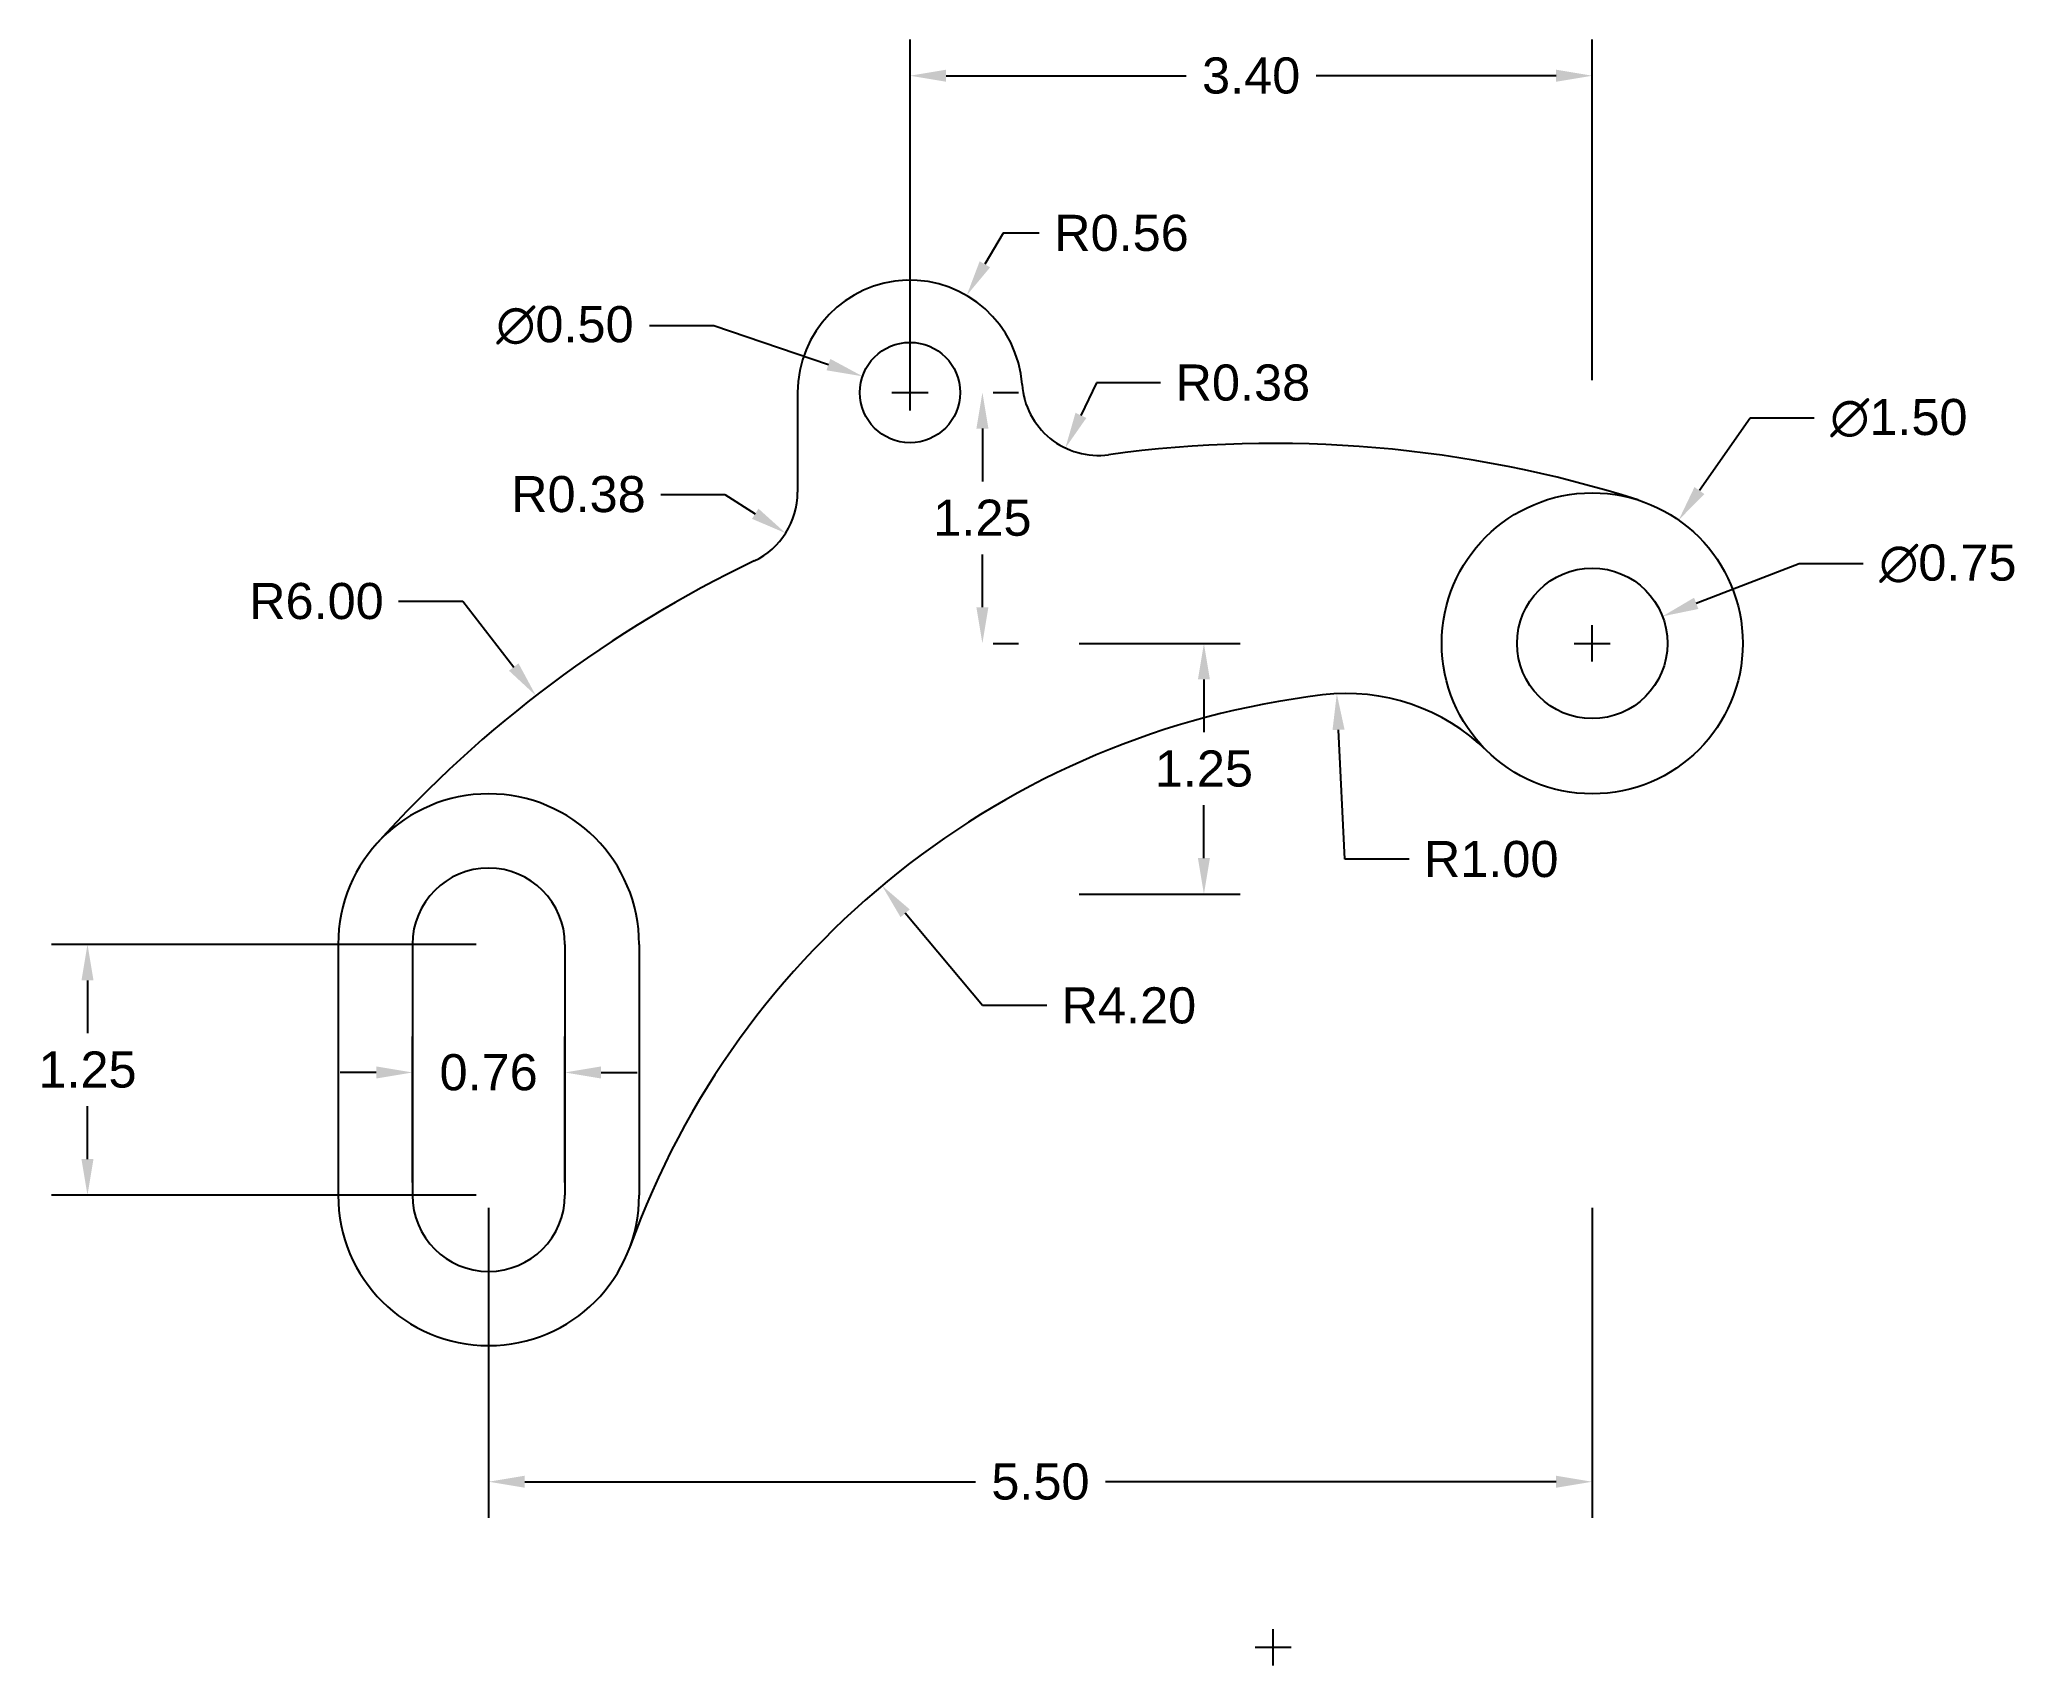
# Model space of a CAD drawing. Header units: inches. Extents: x 0.54 to 10.41, y -0.39 to 7.71.
import ezdxf

# ---------------------------------------------------------------- set-up
doc = ezdxf.new("R2010")
doc.units = ezdxf.units.IN
doc.header["$MEASUREMENT"] = 0
doc.linetypes.add('CENTER2', pattern=[1.125, 0.75, -0.125, 0.125, -0.125])
doc.layers.get('Defpoints').update_dxf_attribs({"color": 170, "linetype": 'CENTER2'})
doc.styles.get("Standard").update_dxf_attribs({"font": 'arial.ttf'})
doc.dimstyles.get("Standard").update_dxf_attribs({"dimtxt": 0.18, "dimasz": 0.18, "dimexe": 0.18, "dimexo": 0.0625, "dimgap": 0.09, "dimtad": 0, "dimtih": 1, "dimtoh": 1, "dimdec": 4, "dimzin": 0, "dimdsep": 46, "dimtxsty": 'Standard', "dimcen": 0.09, "dimadec": 0, "dimazin": 0, "dimtfac": 1, "dimtdec": 4, "dimtofl": 0, "dimtmove": 0, "dimatfit": 3, "dimfxl": 1, "dimtolj": 1, "dimtzin": 0, "dimarcsym": 0})

# ---------------------------------------------------------------- blocks, each defined once
blk = doc.blocks.new('*D2')
at = {"color": 0, "lineweight": -2, "transparency": 16777216}
for p, q in [((3.6384, 5.4483), (3.9578, 5.4483)), ((3.9578, 5.4483), (4.1095, 5.3515))]:
    blk.add_line(p, q, dxfattribs=at)
at = {"color": 0, "transparency": 16777216}
blk.add_solid([(4.1257, 5.3768), (4.0934, 5.3262), (4.2612, 5.2546)], dxfattribs=at)
at = {"layer": 'Defpoints', "color": 0, "transparency": 16777216}
for p in [(3.9409, 5.4591), (4.2612, 5.2546)]:
    blk.add_point(p, dxfattribs=at)
at = {"color": 0, "transparency": 16777216, "insert": (3.2283, 5.4483), "char_height": 0.18, "attachment_point": 5}
blk.add_mtext('\\A1;R0.38', dxfattribs=at)
blk = doc.blocks.new('*D3')
at = {"color": 0, "lineweight": -2, "transparency": 16777216}
for p, q in [((5.81, 6.0042), (5.7325, 5.8417)), ((6.1293, 6.0042), (5.81, 6.0042))]:
    blk.add_line(p, q, dxfattribs=at)
at = {"color": 0, "transparency": 16777216}
blk.add_solid([(5.7055, 5.8546), (5.7596, 5.8288), (5.6551, 5.6792)], dxfattribs=at)
at = {"layer": 'Defpoints', "color": 0, "transparency": 16777216}
for p in [(5.8186, 6.0223), (5.6551, 5.6792)]:
    blk.add_point(p, dxfattribs=at)
at = {"color": 0, "transparency": 16777216, "insert": (6.5394, 6.0042), "char_height": 0.18, "attachment_point": 5}
blk.add_mtext('\\A1;R0.38', dxfattribs=at)
blk = doc.blocks.new('*D4')
at = {"color": 0, "lineweight": -2, "transparency": 16777216}
for p, q in [((3.5826, 6.2904), (3.9024, 6.2904)), ((3.9024, 6.2904), (4.4741, 6.0948)), ((4.8809, 5.8656), (4.8809, 6.0456)), ((4.7909, 5.9556), (4.9709, 5.9556))]:
    blk.add_line(p, q, dxfattribs=at)
at = {"color": 0, "transparency": 16777216}
blk.add_solid([(4.4838, 6.1232), (4.4644, 6.0664), (4.6444, 6.0366)], dxfattribs=at)
at = {"layer": 'Defpoints', "color": 0, "transparency": 16777216}
for p in [(4.6444, 6.0366), (5.1175, 5.8747)]:
    blk.add_point(p, dxfattribs=at)
at = {"color": 0, "transparency": 16777216, "insert": (3.1612, 6.2904), "char_height": 0.18, "attachment_point": 5}
blk.add_mtext('\\A1;∅0.50', dxfattribs=at)
blk = doc.blocks.new('*D5')
at = {"color": 0, "lineweight": -2, "transparency": 16777216}
for p, q in [((5.3447, 6.7502), (5.254, 6.5948)), ((5.5247, 6.7502), (5.3447, 6.7502)), ((4.8809, 5.8656), (4.8809, 6.0456)), ((4.7909, 5.9556), (4.9709, 5.9556))]:
    blk.add_line(p, q, dxfattribs=at)
at = {"color": 0, "transparency": 16777216}
blk.add_solid([(5.228, 6.6099), (5.2799, 6.5796), (5.1632, 6.4393)], dxfattribs=at)
at = {"layer": 'Defpoints', "color": 0, "transparency": 16777216}
for p in [(5.1632, 6.4393), (4.8809, 5.9556)]:
    blk.add_point(p, dxfattribs=at)
at = {"color": 0, "transparency": 16777216, "insert": (5.9345, 6.7502), "char_height": 0.18, "attachment_point": 5}
blk.add_mtext('\\A1;R0.56', dxfattribs=at)
blk = doc.blocks.new('*D6')
at = {"color": 0, "lineweight": -2, "transparency": 16777216}
for p, q in [((4.8809, 6.0181), (4.8809, 7.7145)), ((8.2809, 6.0181), (8.2809, 7.7145)), ((5.0609, 7.5345), (6.2575, 7.5345)), ((8.1009, 7.5345), (6.9044, 7.5345))]:
    blk.add_line(p, q, dxfattribs=at)
at = {"color": 0, "transparency": 16777216}
for points in [[(5.0609, 7.5645), (5.0609, 7.5045), (4.8809, 7.5345)], [(8.1009, 7.5645), (8.1009, 7.5045), (8.2809, 7.5345)]]:
    blk.add_solid(points, dxfattribs=at)
at = {"layer": 'Defpoints', "color": 0, "transparency": 16777216}
for p in [(8.2809, 7.5345), (4.8809, 5.9556), (8.2809, 5.9556)]:
    blk.add_point(p, dxfattribs=at)
at = {"color": 0, "transparency": 16777216, "insert": (6.5809, 7.5345), "char_height": 0.18, "attachment_point": 5}
blk.add_mtext('\\A1;3.40', dxfattribs=at)
blk = doc.blocks.new('*D7')
at = {"color": 0, "lineweight": -2, "transparency": 16777216}
for p, q in [((2.7809, 1.8931), (2.7809, 0.3474)), ((8.2809, 1.8931), (8.2809, 0.3474)), ((2.9609, 0.5274), (5.2075, 0.5274)), ((8.1009, 0.5274), (5.8544, 0.5274))]:
    blk.add_line(p, q, dxfattribs=at)
at = {"color": 0, "transparency": 16777216}
for points in [[(2.9609, 0.5574), (2.9609, 0.4974), (2.7809, 0.5274)], [(8.1009, 0.5574), (8.1009, 0.4974), (8.2809, 0.5274)]]:
    blk.add_solid(points, dxfattribs=at)
at = {"layer": 'Defpoints', "color": 0, "transparency": 16777216}
for p in [(2.7809, 1.9556), (8.2809, 1.9556), (8.2809, 0.5274)]:
    blk.add_point(p, dxfattribs=at)
at = {"color": 0, "transparency": 16777216, "insert": (5.5309, 0.5274), "char_height": 0.18, "attachment_point": 5}
blk.add_mtext('\\A1;5.50', dxfattribs=at)
blk = doc.blocks.new('*D8')
at = {"color": 0, "lineweight": -2, "transparency": 16777216}
for p, q in [((2.7184, 3.2056), (0.6017, 3.2056)), ((0.7817, 3.0256), (0.7817, 2.7625)), ((0.7817, 2.1356), (0.7817, 2.3987)), ((2.7184, 1.9556), (0.6017, 1.9556))]:
    blk.add_line(p, q, dxfattribs=at)
at = {"color": 0, "transparency": 16777216}
for points in [[(0.7517, 3.0256), (0.8117, 3.0256), (0.7817, 3.2056)], [(0.7517, 2.1356), (0.8117, 2.1356), (0.7817, 1.9556)]]:
    blk.add_solid(points, dxfattribs=at)
at = {"layer": 'Defpoints', "color": 0, "transparency": 16777216}
for p in [(0.7817, 3.2056), (2.7809, 3.2056), (2.7809, 1.9556)]:
    blk.add_point(p, dxfattribs=at)
at = {"color": 0, "transparency": 16777216, "insert": (0.7817, 2.5806), "char_height": 0.18, "attachment_point": 5}
blk.add_mtext('\\A1;1.25', dxfattribs=at)
blk = doc.blocks.new('*D9')
at = {"color": 0, "lineweight": -2, "transparency": 16777216}
for p, q in [((2.4009, 2.0181), (2.4009, 2.7471)), ((3.1609, 2.0181), (3.1609, 2.7471)), ((2.2209, 2.5671), (2.0409, 2.5671)), ((3.3409, 2.5671), (3.5209, 2.5671))]:
    blk.add_line(p, q, dxfattribs=at)
at = {"color": 0, "transparency": 16777216}
for points in [[(2.2209, 2.5971), (2.2209, 2.5371), (2.4009, 2.5671)], [(3.3409, 2.5971), (3.3409, 2.5371), (3.1609, 2.5671)]]:
    blk.add_solid(points, dxfattribs=at)
at = {"layer": 'Defpoints', "color": 0, "transparency": 16777216}
for p in [(2.4009, 2.5671), (2.4009, 1.9556), (3.1609, 1.9556)]:
    blk.add_point(p, dxfattribs=at)
at = {"color": 0, "transparency": 16777216, "insert": (2.7809, 2.5671), "char_height": 0.18, "attachment_point": 5}
blk.add_mtext('\\A1;0.76', dxfattribs=at)
blk = doc.blocks.new('*D11')
at = {"color": 0, "lineweight": -2, "transparency": 16777216}
for p, q in [((5.2951, 5.9556), (5.4216, 5.9556)), ((5.2416, 5.7756), (5.2416, 5.5125)), ((5.2416, 4.8856), (5.2416, 5.1487)), ((5.2951, 4.7056), (5.4216, 4.7056))]:
    blk.add_line(p, q, dxfattribs=at)
at = {"color": 0, "transparency": 16777216}
for points in [[(5.2116, 5.7756), (5.2716, 5.7756), (5.2416, 5.9556)], [(5.2116, 4.8856), (5.2716, 4.8856), (5.2416, 4.7056)]]:
    blk.add_solid(points, dxfattribs=at)
at = {"layer": 'Defpoints', "color": 0, "transparency": 16777216}
for p in [(5.2326, 5.9556), (5.2416, 5.9556), (5.2326, 4.7056)]:
    blk.add_point(p, dxfattribs=at)
at = {"color": 0, "transparency": 16777216, "insert": (5.2416, 5.3306), "char_height": 0.18, "attachment_point": 5}
blk.add_mtext('\\A1;1.25', dxfattribs=at)
blk = doc.blocks.new('*D12')
at = {"color": 0, "lineweight": -2, "transparency": 16777216}
for p, q in [((5.724, 4.7056), (6.5255, 4.7056)), ((6.3455, 4.5256), (6.3455, 4.2625)), ((6.3455, 3.6356), (6.3455, 3.8987)), ((5.724, 3.4556), (6.5255, 3.4556))]:
    blk.add_line(p, q, dxfattribs=at)
at = {"color": 0, "transparency": 16777216}
for points in [[(6.3155, 4.5256), (6.3755, 4.5256), (6.3455, 4.7056)], [(6.3155, 3.6356), (6.3755, 3.6356), (6.3455, 3.4556)]]:
    blk.add_solid(points, dxfattribs=at)
at = {"layer": 'Defpoints', "color": 0, "transparency": 16777216}
for p in [(5.6615, 4.7056), (5.6615, 3.4556), (6.3455, 3.4556)]:
    blk.add_point(p, dxfattribs=at)
at = {"color": 0, "transparency": 16777216, "insert": (6.3455, 4.0806), "char_height": 0.18, "attachment_point": 5}
blk.add_mtext('\\A1;1.25', dxfattribs=at)
blk = doc.blocks.new('*D13')
at = {"color": 0, "lineweight": -2, "transparency": 16777216}
for p, q in [((2.3322, 4.9154), (2.652, 4.9154)), ((2.652, 4.9154), (2.906, 4.5875)), ((6.691, -0.3878), (6.691, -0.2078)), ((6.601, -0.2978), (6.781, -0.2978))]:
    blk.add_line(p, q, dxfattribs=at)
at = {"color": 0, "transparency": 16777216}
blk.add_solid([(2.9297, 4.6059), (2.8823, 4.5692), (3.0163, 4.4452)], dxfattribs=at)
at = {"layer": 'Defpoints', "color": 0, "transparency": 16777216}
for p in [(3.0163, 4.4452), (6.691, -0.2978)]:
    blk.add_point(p, dxfattribs=at)
at = {"color": 0, "transparency": 16777216, "insert": (1.9226, 4.9154), "char_height": 0.18, "attachment_point": 5}
blk.add_mtext('\\A1;R6.00', dxfattribs=at)
blk = doc.blocks.new('*D14')
at = {"color": 0, "lineweight": -2, "transparency": 16777216}
for p, q in [((5.242, 2.9002), (4.8567, 3.3602)), ((5.5619, 2.9002), (5.242, 2.9002))]:
    blk.add_line(p, q, dxfattribs=at)
at = {"color": 0, "transparency": 16777216}
blk.add_solid([(4.8797, 3.3795), (4.8338, 3.3409), (4.7412, 3.4982)], dxfattribs=at)
at = {"layer": 'Defpoints', "color": 0, "transparency": 16777216}
for p in [(4.7412, 3.4982), (7.4382, 0.2785)]:
    blk.add_point(p, dxfattribs=at)
at = {"color": 0, "transparency": 16777216, "insert": (5.9715, 2.9002), "char_height": 0.18, "attachment_point": 5}
blk.add_mtext('\\A1;R4.20', dxfattribs=at)
blk = doc.blocks.new('*D15')
at = {"color": 0, "lineweight": -2, "transparency": 16777216}
for p, q in [((7.0477, 3.6297), (7.0164, 4.2747)), ((7.3676, 3.6297), (7.0477, 3.6297))]:
    blk.add_line(p, q, dxfattribs=at)
at = {"color": 0, "transparency": 16777216}
blk.add_solid([(7.0464, 4.2761), (6.9864, 4.2732), (7.0077, 4.4545)], dxfattribs=at)
at = {"layer": 'Defpoints', "color": 0, "transparency": 16777216}
for p in [(7.0077, 4.4545), (7.0562, 3.4556)]:
    blk.add_point(p, dxfattribs=at)
at = {"color": 0, "transparency": 16777216, "insert": (7.7772, 3.6297), "char_height": 0.18, "attachment_point": 5}
blk.add_mtext('\\A1;R1.00', dxfattribs=at)
blk = doc.blocks.new('*D16')
at = {"color": 0, "lineweight": -2, "transparency": 16777216}
for p, q in [((9.0677, 5.8279), (8.8148, 5.4672)), ((9.3875, 5.8279), (9.0677, 5.8279)), ((8.2809, 4.6156), (8.2809, 4.7956)), ((8.1909, 4.7056), (8.3709, 4.7056))]:
    blk.add_line(p, q, dxfattribs=at)
at = {"color": 0, "transparency": 16777216}
blk.add_solid([(8.7902, 5.4844), (8.8393, 5.4499), (8.7115, 5.3198)], dxfattribs=at)
at = {"layer": 'Defpoints', "color": 0, "transparency": 16777216}
for p in [(8.7115, 5.3198), (7.8504, 4.0915)]:
    blk.add_point(p, dxfattribs=at)
at = {"color": 0, "transparency": 16777216, "insert": (9.8089, 5.8279), "char_height": 0.18, "attachment_point": 5}
blk.add_mtext('\\A1;∅1.50', dxfattribs=at)
blk = doc.blocks.new('*D17')
at = {"color": 0, "lineweight": -2, "transparency": 16777216}
for p, q in [((9.3119, 5.1023), (8.7989, 4.905)), ((9.6307, 5.1023), (9.3119, 5.1023)), ((8.2809, 4.6156), (8.2809, 4.7956)), ((8.1909, 4.7056), (8.3709, 4.7056))]:
    blk.add_line(p, q, dxfattribs=at)
at = {"color": 0, "transparency": 16777216}
blk.add_solid([(8.7881, 4.933), (8.8097, 4.877), (8.6309, 4.8403)], dxfattribs=at)
at = {"layer": 'Defpoints', "color": 0, "transparency": 16777216}
for p in [(8.6309, 4.8403), (7.931, 4.571)]:
    blk.add_point(p, dxfattribs=at)
at = {"color": 0, "transparency": 16777216, "insert": (10.0531, 5.1023), "char_height": 0.18, "attachment_point": 5}
blk.add_mtext('\\A1;∅0.75', dxfattribs=at)

msp = doc.modelspace()

# ---------------------------------------------------------------- linework, layer by layer
for p, q in [((4.3209, 5.9556), (4.3209, 5.4591)), ((2.0309, 3.2056), (2.0309, 1.9556)), ((2.4009, 3.2056), (2.4009, 1.9556)), ((3.1609, 3.2056), (3.1609, 1.9556)), ((3.5309, 3.2056), (3.5309, 1.9556))]:
    msp.add_line(p, q)
for centre, radius in [((4.8809, 5.9556), 0.25), ((8.2809, 4.7056), 0.75), ((8.2809, 4.7056), 0.375)]:
    msp.add_circle(centre, radius)
for centre, radius, start, end in [((4.8809, 5.9556), 0.56, 4.06436, 180), ((5.8186, 6.0223), 0.38, 184.06436, 277.8592), ((6.691, -0.2978), 6, 72.37107, 97.8592), ((3.9409, 5.4591), 0.38, 295.53354, 0), ((6.691, -0.2978), 6, 115.53354, 138.13917), ((7.4382, 0.2785), 4.2, 96.85553, 160.19547), ((7.0562, 3.4556), 1, 45.58469, 96.85553), ((2.7809, 3.2056), 0.75, 0, 180), ((2.7809, 3.2056), 0.38, 0, 180), ((2.7809, 1.9556), 0.75, 180, 0), ((2.7809, 1.9556), 0.38, 180, 0)]:
    msp.add_arc(centre, radius, start, end)

# ---------------------------------------------------------------- dimensions: what is measured, and where the dimension line sits
for base, p1, p2, picture, middle in [((8.2809, 7.5345), (4.8809, 5.9556), (8.2809, 5.9556), '*D6', (6.5809, 7.5345)), ((2.4009, 2.5671), (3.1609, 1.9556), (2.4009, 1.9556), '*D9', (2.7809, 2.5671)), ((8.2809, 0.5274), (2.7809, 1.9556), (8.2809, 1.9556), '*D7', (5.5309, 0.5274))]:
    dim = msp.add_linear_dim(base=base, p1=p1, p2=p2, dimstyle='Standard', override={"dimdec": 2})
    dim.commit()
    dim.dimension.update_dxf_attribs({"geometry": picture, "text_midpoint": middle})
dim = msp.add_radius_dim(center=(4.8809, 5.9556), mpoint=(5.1632, 6.4393), dimstyle='Standard', override={"dimdec": 2})
dim.commit()
dim.dimension.update_dxf_attribs({"geometry": '*D5', "text_midpoint": (5.9345, 6.7502)})
for p1, p2, picture, middle in [((5.1175, 5.8747), (4.6444, 6.0366), '*D4', (3.1612, 6.2904)), ((7.8504, 4.0915), (8.7115, 5.3198), '*D16', (9.8089, 5.8279)), ((7.931, 4.571), (8.6309, 4.8403), '*D17', (10.0531, 5.1023))]:
    dim = msp.add_diameter_dim_2p(p1=p1, p2=p2, dimstyle='Standard', override={"dimdec": 2})
    dim.commit()
    dim.dimension.update_dxf_attribs({"geometry": picture, "text_midpoint": middle, "dimtype": 163})
for center, mpoint, picture, middle in [((5.8186, 6.0223), (5.6551, 5.6792), '*D3', (6.5394, 6.0042)), ((3.9409, 5.4591), (4.2612, 5.2546), '*D2', (3.2283, 5.4483)), ((6.691, -0.2978), (3.0163, 4.4452), '*D13', (1.9226, 4.9154)), ((7.0562, 3.4556), (7.0077, 4.4545), '*D15', (7.7772, 3.6297)), ((7.4382, 0.2785), (4.7412, 3.4982), '*D14', (5.9715, 2.9002))]:
    dim = msp.add_radius_dim(center=center, mpoint=mpoint, dimstyle='Standard', override={"dimdec": 2})
    dim.commit()
    dim.dimension.update_dxf_attribs({"geometry": picture, "text_midpoint": middle, "dimtype": 164})
for base, p1, p2, picture, middle in [((5.2416, 5.9556), (5.2326, 4.7056), (5.2326, 5.9556), '*D11', (5.2416, 5.3306)), ((6.3455, 3.4556), (5.6615, 4.7056), (5.6615, 3.4556), '*D12', (6.3455, 4.0806))]:
    dim = msp.add_linear_dim(base=base, p1=p1, p2=p2, angle=90, dimstyle='Standard', override={"dimdec": 2})
    dim.commit()
    dim.dimension.update_dxf_attribs({"geometry": picture, "text_midpoint": middle})
dim = msp.add_linear_dim(base=(0.7817, 3.2056), p1=(2.7809, 1.9556), p2=(2.7809, 3.2056), angle=90, dimstyle='Standard', override={"dimdec": 2})
dim.commit()
dim.dimension.update_dxf_attribs({"geometry": '*D8', "text_midpoint": (0.7817, 2.5806), "dimtype": 160})

doc.saveas('drawing.dxf')
